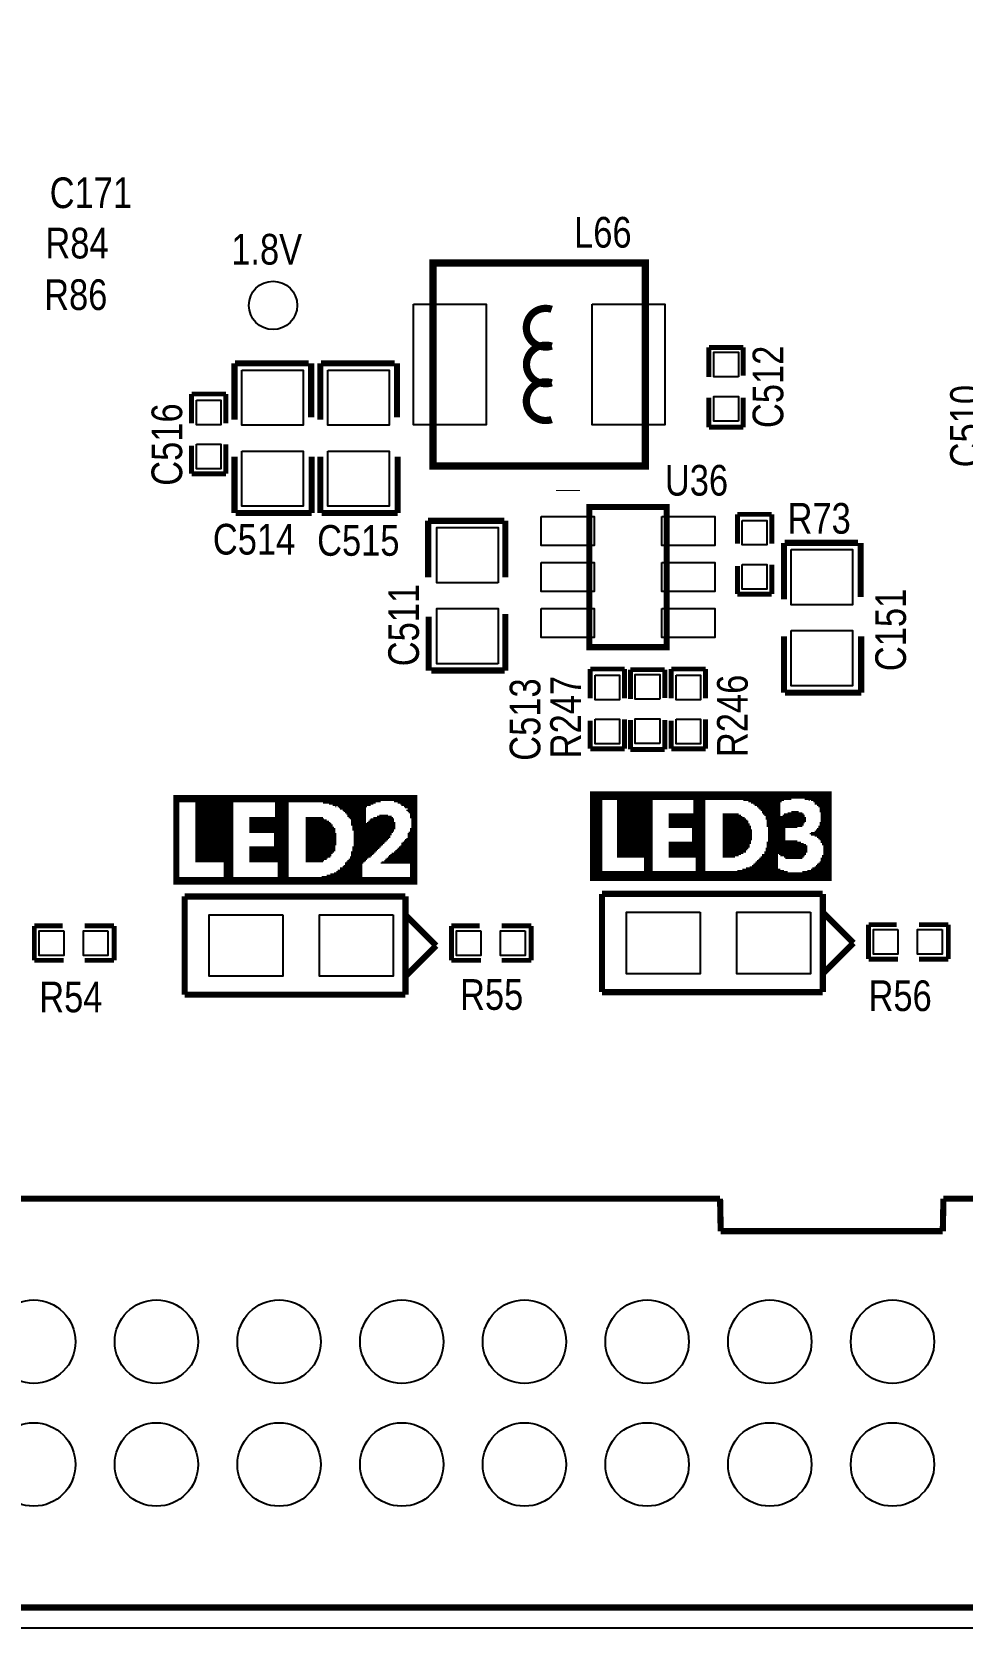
# Model space of a CAD drawing. Extents: x -16 to 114, y 9 to 99.
# Drawn here: x 18.39 to 37.65, y 9.2 to 42.22 of the extents above; entities that cross this region are included whole.
import ezdxf

# ---------------------------------------------------------------- set-up
doc = ezdxf.new("R2010")
doc.units = 0
for name, color, linetype in [('BG_OUTLINE', 7, 'CONTINUOUS'), ('BG_SILKSCREEN_TOP', 231, 'CONTINUOUS'), ('MA_PEN3', 231, 'CONTINUOUS'), ('PG_SILKSCREEN_TOP', 120, 'CONTINUOUS'), ('PIN_TOP', 92, 'CONTINUOUS'), ('RD_SILKSCREEN_TOP', 1, 'CONTINUOUS')]:
    doc.layers.add(name, color=color, linetype=linetype)

msp = doc.modelspace()

# ---------------------------------------------------------------- linework, layer by layer
at = {"layer": 'BG_OUTLINE'}
msp.add_lwpolyline([(-13.1341, 99.1898), (110.731, 99.1898, -0.414216), (113.7971, 96.1238), (113.7999, 12.1768), (113.7971, 12.2634, -0.414229), (110.731, 9.1973), (-13.2283, 9.1973), (-13.1267, 9.205, -0.414216), (-16.1928, 12.271), (-16.2001, 96.1238, -0.414209)], format="xyb", close=True, dxfattribs=at)
at = {"layer": 'MA_PEN3', "const_width": 0.0254}
for points in [[(21.3162, 26.4216), (26.3708, 26.4216)], [(29.9481, 26.4958), (34.9519, 26.4958)], [(29.9481, 26.4704), (34.9519, 26.4704)], [(29.9481, 26.445), (34.9519, 26.445)], [(29.9481, 26.4196), (34.9519, 26.4196)], [(21.3162, 26.3962), (26.3708, 26.3962)], [(21.3162, 26.3708), (26.3708, 26.3708)], [(21.3162, 26.3454), (26.3708, 26.3454)], [(21.3162, 26.32), (26.3708, 26.32)], [(21.3162, 26.2946), (25.6088, 26.2946)], [(21.3162, 26.2692), (21.4432, 26.2692)], [(21.3162, 26.2438), (21.4432, 26.2438)], [(21.3162, 26.2184), (21.4432, 26.2184)], [(21.3162, 26.193), (21.4432, 26.193)], [(21.3162, 26.1676), (21.4432, 26.1676)], [(21.3162, 26.1422), (21.4432, 26.1422)], [(21.3162, 26.1168), (21.4432, 26.1168)], [(21.3162, 26.0914), (21.4432, 26.0914)], [(21.7734, 26.2692), (22.5608, 26.2692)], [(21.7734, 26.2438), (22.5608, 26.2438)], [(21.7734, 26.2184), (22.5608, 26.2184)], [(21.7734, 26.193), (22.5608, 26.193)], [(21.7734, 26.1676), (22.5608, 26.1676)], [(21.7734, 26.1422), (22.5608, 26.1422)], [(21.7734, 26.1168), (22.5608, 26.1168)], [(21.7734, 26.0914), (22.5608, 26.0914)], [(23.4244, 26.2692), (23.7038, 26.2692)], [(23.4244, 26.2438), (23.7038, 26.2438)], [(23.4244, 26.2184), (23.7038, 26.2184)], [(23.4244, 26.193), (23.7038, 26.193)], [(23.4244, 26.1676), (23.7038, 26.1676)], [(23.4244, 26.1422), (23.7038, 26.1422)], [(23.4244, 26.1168), (23.7038, 26.1168)], [(23.4244, 26.0914), (23.7038, 26.0914)], [(24.415, 26.2692), (25.5072, 26.2692)], [(24.542, 26.2438), (25.4564, 26.2438)], [(24.6182, 26.2184), (25.4056, 26.2184)], [(24.669, 26.193), (24.6944, 26.193)], [(24.7198, 26.193), (25.3294, 26.193)], [(24.7452, 26.1676), (25.304, 26.1676)], [(24.7706, 26.1422), (25.304, 26.1422)], [(24.8214, 26.1168), (25.304, 26.1168)], [(24.8468, 26.0914), (25.304, 26.0914)], [(25.8882, 26.2946), (26.3708, 26.2946)], [(25.9644, 26.2692), (26.3708, 26.2692)], [(26.0152, 26.2438), (26.3708, 26.2438)], [(26.0406, 26.2184), (26.3708, 26.2184)], [(26.0914, 26.193), (26.3708, 26.193)], [(26.1168, 26.1676), (26.3708, 26.1676)], [(26.1422, 26.1168), (26.3708, 26.1168)], [(26.1676, 26.1422), (26.3708, 26.1422)], [(26.1676, 26.0914), (26.3708, 26.0914)], [(29.9481, 26.3942), (34.9519, 26.3942)], [(29.9481, 26.3688), (34.9519, 26.3688)], [(29.9481, 26.3434), (34.1137, 26.3434)], [(29.9481, 26.318), (30.2021, 26.318)], [(29.9481, 26.2926), (30.2021, 26.2926)], [(29.9481, 26.2672), (30.2021, 26.2672)], [(29.9481, 26.2418), (30.2021, 26.2418)], [(29.9481, 26.2164), (30.2021, 26.2164)], [(29.9481, 26.191), (30.2021, 26.191)], [(29.9481, 26.1656), (30.2021, 26.1656)], [(29.9481, 26.1402), (30.2021, 26.1402)], [(29.9481, 26.1148), (30.2021, 26.1148)], [(29.9481, 26.0894), (30.2021, 26.0894)], [(30.5069, 26.318), (31.2435, 26.318)], [(30.5069, 26.2926), (31.2435, 26.2926)], [(30.5069, 26.2672), (31.2435, 26.2672)], [(30.5069, 26.2418), (31.2435, 26.2418)], [(30.5069, 26.2164), (31.2435, 26.2164)], [(30.5069, 26.191), (31.2435, 26.191)], [(30.5069, 26.1656), (31.2435, 26.1656)], [(30.5069, 26.1402), (31.2435, 26.1402)], [(30.5069, 26.1148), (31.2435, 26.1148)], [(30.5069, 26.0894), (31.2435, 26.0894)], [(32.0817, 26.318), (32.3357, 26.318)], [(32.0817, 26.2926), (32.3357, 26.2926)], [(32.0817, 26.2672), (32.3357, 26.2672)], [(32.0817, 26.2418), (32.3357, 26.2418)], [(32.0817, 26.2164), (32.3357, 26.2164)], [(32.0817, 26.191), (32.3357, 26.191)], [(32.0817, 26.1656), (32.3357, 26.1656)], [(32.0817, 26.1402), (32.3357, 26.1402)], [(32.0817, 26.1148), (32.3357, 26.1148)], [(32.0817, 26.0894), (32.3357, 26.0894)], [(33.1231, 26.318), (33.9613, 26.318)], [(33.2247, 26.2926), (33.9105, 26.2926)], [(33.2755, 26.2672), (33.8851, 26.2672)], [(33.3263, 26.2418), (33.8851, 26.2418)], [(33.3517, 26.2164), (33.8851, 26.2164)], [(33.4025, 26.191), (33.8851, 26.191)], [(33.4279, 26.1656), (33.8851, 26.1656)], [(33.4533, 26.1402), (33.8851, 26.1402)], [(33.4787, 26.1148), (33.8851, 26.1148)], [(33.5041, 26.0894), (33.8851, 26.0894)], [(34.1137, 26.0894), (34.2661, 26.0894)], [(34.3931, 26.3434), (34.9519, 26.3434)], [(34.4693, 26.318), (34.4947, 26.318)], [(34.5201, 26.318), (34.9519, 26.318)], [(34.5709, 26.2926), (34.9519, 26.2926)], [(34.5963, 26.2672), (34.9519, 26.2672)], [(34.5963, 26.2418), (34.9519, 26.2418)], [(34.6471, 26.2164), (34.9519, 26.2164)], [(34.6725, 26.191), (34.9519, 26.191)], [(34.6979, 26.1656), (34.9519, 26.1656)], [(34.6979, 26.1402), (34.9519, 26.1402)], [(34.6979, 26.1148), (34.9519, 26.1148)], [(34.6979, 26.0894), (34.9519, 26.0894)], [(21.3162, 26.066), (21.4432, 26.066)], [(21.3162, 26.0406), (21.4432, 26.0406)], [(21.3162, 26.0152), (21.4432, 26.0152)], [(21.3162, 25.9898), (21.4432, 25.9898)], [(21.3162, 25.9644), (21.4432, 25.9644)], [(21.3162, 25.939), (21.4432, 25.939)], [(21.3162, 25.9136), (21.4432, 25.9136)], [(21.3162, 25.8882), (21.4432, 25.8882)], [(21.3162, 25.8628), (21.4432, 25.8628)], [(21.3162, 25.8374), (21.4432, 25.8374)], [(21.3162, 25.812), (21.4432, 25.812)], [(21.3162, 25.7866), (21.4432, 25.7866)], [(21.3162, 25.7612), (21.4432, 25.7612)], [(21.7734, 26.066), (22.5608, 26.066)], [(21.7734, 26.0406), (22.5608, 26.0406)], [(21.7734, 26.0152), (22.5608, 26.0152)], [(21.7734, 25.9898), (22.5608, 25.9898)], [(21.7734, 25.9644), (22.5608, 25.9644)], [(21.7734, 25.939), (22.5608, 25.939)], [(21.7734, 25.9136), (22.5608, 25.9136)], [(21.7734, 25.8882), (22.5608, 25.8882)], [(21.7734, 25.8628), (22.5608, 25.8628)], [(21.7734, 25.8374), (22.5608, 25.8374)], [(21.7734, 25.812), (22.5608, 25.812)], [(21.7734, 25.7866), (22.5608, 25.7866)], [(21.7734, 25.7612), (22.5608, 25.7612)], [(22.891, 25.9644), (23.7038, 25.9644)], [(22.891, 25.939), (23.7038, 25.939)], [(22.891, 25.9136), (23.7038, 25.9136)], [(22.891, 25.8882), (23.7038, 25.8882)], [(22.891, 25.8628), (23.7038, 25.8628)], [(22.891, 25.8374), (23.7038, 25.8374)], [(22.891, 25.812), (23.7038, 25.812)], [(22.891, 25.7866), (23.7038, 25.7866)], [(22.891, 25.7612), (23.7038, 25.7612)], [(23.4244, 26.066), (23.7038, 26.066)], [(23.4244, 26.0406), (23.7038, 26.0406)], [(23.4244, 26.0152), (23.7038, 26.0152)], [(23.4244, 25.9898), (23.7038, 25.9898)], [(24.0594, 25.9644), (24.415, 25.9644)], [(24.0594, 25.939), (24.4404, 25.939)], [(24.0594, 25.9136), (24.4912, 25.9136)], [(24.0594, 25.8882), (24.542, 25.8882)], [(24.0594, 25.8628), (24.5674, 25.8628)], [(24.0594, 25.8374), (24.5928, 25.8374)], [(24.0594, 25.812), (24.6182, 25.812)], [(24.0594, 25.7866), (24.6182, 25.7866)], [(24.0594, 25.7612), (24.6436, 25.7612)], [(24.8722, 26.066), (25.304, 26.066)], [(24.8976, 26.0406), (25.304, 26.0406)], [(24.923, 26.0152), (25.304, 26.0152)], [(24.923, 25.9898), (25.304, 25.9898)], [(24.9484, 25.9644), (25.304, 25.9644)], [(24.9738, 25.939), (25.304, 25.939)], [(24.9992, 25.9136), (25.304, 25.9136)], [(24.9992, 25.8882), (25.304, 25.8882)], [(24.9992, 25.8628), (25.304, 25.8628)], [(24.9992, 25.8374), (25.9136, 25.8374)], [(24.9992, 25.812), (25.9136, 25.812)], [(25.0246, 25.7866), (25.9136, 25.7866)], [(25.0246, 25.7612), (25.9136, 25.7612)], [(25.3294, 25.8628), (25.9136, 25.8628)], [(25.3548, 25.8882), (25.8882, 25.8882)], [(25.3802, 25.9136), (25.8882, 25.9136)], [(25.4056, 25.939), (25.8882, 25.939)], [(25.4564, 25.9644), (25.8628, 25.9644)], [(25.5326, 25.9898), (25.8374, 25.9898)], [(25.5834, 26.0152), (25.7612, 26.0152)], [(26.193, 26.066), (26.3708, 26.066)], [(26.2184, 26.0406), (26.3708, 26.0406)], [(26.2184, 26.0152), (26.3708, 26.0152)], [(26.2184, 25.9898), (26.3708, 25.9898)], [(26.2184, 25.9644), (26.3708, 25.9644)], [(26.2438, 25.939), (26.3708, 25.939)], [(26.2438, 25.9136), (26.3708, 25.9136)], [(26.2438, 25.8882), (26.3708, 25.8882)], [(26.2438, 25.8628), (26.3708, 25.8628)], [(26.2438, 25.8374), (26.3708, 25.8374)], [(26.2438, 25.812), (26.3708, 25.812)], [(26.2438, 25.7866), (26.3708, 25.7866)], [(26.2438, 25.7612), (26.3708, 25.7612)], [(29.9481, 26.064), (30.2021, 26.064)], [(29.9481, 26.0386), (30.2021, 26.0386)], [(29.9481, 26.0132), (30.2021, 26.0132)], [(29.9481, 25.9878), (30.2021, 25.9878)], [(29.9481, 25.9624), (30.2021, 25.9624)], [(29.9481, 25.937), (30.2021, 25.937)], [(29.9481, 25.9116), (30.2021, 25.9116)], [(29.9481, 25.8862), (30.2021, 25.8862)], [(29.9481, 25.8608), (30.2021, 25.8608)], [(29.9481, 25.8354), (30.2021, 25.8354)], [(29.9481, 25.81), (30.2021, 25.81)], [(29.9481, 25.7846), (30.2021, 25.7846)], [(29.9481, 25.7592), (30.2021, 25.7592)], [(30.5069, 26.064), (31.2435, 26.064)], [(30.5069, 26.0386), (31.2435, 26.0386)], [(30.5069, 26.0132), (31.2435, 26.0132)], [(30.5069, 25.9878), (31.2435, 25.9878)], [(30.5069, 25.9624), (31.2435, 25.9624)], [(30.5069, 25.937), (31.2435, 25.937)], [(30.5069, 25.9116), (31.2435, 25.9116)], [(30.5069, 25.8862), (31.2435, 25.8862)], [(30.5069, 25.8608), (31.2435, 25.8608)], [(30.5069, 25.8354), (31.2435, 25.8354)], [(30.5069, 25.81), (31.2435, 25.81)], [(30.5069, 25.7846), (31.2435, 25.7846)], [(30.5069, 25.7592), (31.2435, 25.7592)], [(31.5737, 26.0386), (32.3357, 26.0386)], [(31.5737, 26.0132), (32.3357, 26.0132)], [(31.5737, 25.9878), (32.3357, 25.9878)], [(31.5737, 25.9624), (32.3357, 25.9624)], [(31.5737, 25.937), (32.3357, 25.937)], [(31.5737, 25.9116), (32.3357, 25.9116)], [(31.5737, 25.8862), (32.3357, 25.8862)], [(31.5737, 25.8608), (32.3357, 25.8608)], [(31.5737, 25.8354), (32.3357, 25.8354)], [(31.5737, 25.81), (32.3357, 25.81)], [(31.5737, 25.7846), (32.3357, 25.7846)], [(31.5737, 25.7592), (32.3357, 25.7592)], [(32.0817, 26.064), (32.3357, 26.064)], [(32.6913, 26.0386), (33.0215, 26.0386)], [(32.6913, 26.0132), (33.0723, 26.0132)], [(32.6913, 25.9878), (33.0977, 25.9878)], [(32.6913, 25.9624), (33.1485, 25.9624)], [(32.6913, 25.937), (33.1739, 25.937)], [(32.6913, 25.9116), (33.1993, 25.9116)], [(32.6913, 25.8862), (33.2247, 25.8862)], [(32.6913, 25.8608), (33.2247, 25.8608)], [(32.6913, 25.8354), (33.2501, 25.8354)], [(32.6913, 25.81), (33.2501, 25.81)], [(32.6913, 25.7846), (33.2755, 25.7846)], [(32.6913, 25.7592), (33.2755, 25.7592)], [(33.5041, 26.064), (33.8851, 26.064)], [(33.5295, 26.0386), (33.8851, 26.0386)], [(33.5549, 26.0132), (33.8851, 26.0132)], [(33.5803, 25.9878), (34.3931, 25.9878)], [(33.5803, 25.9624), (34.4185, 25.9624)], [(33.5803, 25.937), (34.4185, 25.937)], [(33.6057, 25.9116), (34.4185, 25.9116)], [(33.6057, 25.8862), (34.4185, 25.8862)], [(33.6057, 25.8608), (34.3931, 25.8608)], [(33.6057, 25.8354), (34.3677, 25.8354)], [(33.6057, 25.81), (34.3677, 25.81)], [(33.6057, 25.7846), (34.3423, 25.7846)], [(33.6311, 25.7592), (34.2407, 25.7592)], [(33.9359, 26.0132), (34.3931, 26.0132)], [(33.9613, 26.0386), (34.3677, 26.0386)], [(34.0375, 26.064), (34.3423, 26.064)], [(34.6725, 25.7846), (34.9519, 25.7846)], [(34.6725, 25.7592), (34.9519, 25.7592)], [(34.6979, 25.8608), (34.9519, 25.8608)], [(34.6979, 25.8354), (34.9519, 25.8354)], [(34.6979, 25.81), (34.9519, 25.81)], [(34.7233, 26.064), (34.9519, 26.064)], [(34.7233, 26.0386), (34.9519, 26.0386)], [(34.7233, 26.0132), (34.9519, 26.0132)], [(34.7233, 25.9878), (34.9519, 25.9878)], [(34.7233, 25.9624), (34.9519, 25.9624)], [(34.7233, 25.937), (34.9519, 25.937)], [(34.7233, 25.9116), (34.9519, 25.9116)], [(34.7233, 25.8862), (34.9519, 25.8862)], [(21.3162, 25.7358), (21.4432, 25.7358)], [(21.3162, 25.7104), (21.4432, 25.7104)], [(21.3162, 25.685), (21.4432, 25.685)], [(21.3162, 25.6596), (21.4432, 25.6596)], [(21.3162, 25.6342), (21.4432, 25.6342)], [(21.3162, 25.6088), (21.4432, 25.6088)], [(21.3162, 25.5834), (21.4432, 25.5834)], [(21.3162, 25.558), (21.4432, 25.558)], [(21.3162, 25.5326), (21.4432, 25.5326)], [(21.3162, 25.5072), (21.4432, 25.5072)], [(21.3162, 25.4818), (21.4432, 25.4818)], [(21.3162, 25.4564), (21.4432, 25.4564)], [(21.3162, 25.431), (21.4432, 25.431)], [(21.7734, 25.7358), (22.5608, 25.7358)], [(21.7734, 25.7104), (22.5608, 25.7104)], [(21.7734, 25.685), (22.5608, 25.685)], [(21.7734, 25.6596), (22.5608, 25.6596)], [(21.7734, 25.6342), (22.5608, 25.6342)], [(21.7734, 25.6088), (22.5608, 25.6088)], [(21.7734, 25.5834), (22.5608, 25.5834)], [(21.7734, 25.558), (22.5608, 25.558)], [(21.7734, 25.5326), (22.5608, 25.5326)], [(21.7734, 25.5072), (22.5608, 25.5072)], [(21.7734, 25.4818), (22.5608, 25.4818)], [(21.7734, 25.4564), (22.5608, 25.4564)], [(21.7734, 25.431), (22.5608, 25.431)], [(22.891, 25.7358), (23.7038, 25.7358)], [(22.891, 25.7104), (23.7038, 25.7104)], [(22.891, 25.685), (23.7038, 25.685)], [(22.891, 25.6596), (23.7038, 25.6596)], [(23.399, 25.6342), (23.7038, 25.6342)], [(23.399, 25.6088), (23.7038, 25.6088)], [(23.399, 25.5834), (23.7038, 25.5834)], [(23.399, 25.558), (23.7038, 25.558)], [(23.399, 25.5326), (23.7038, 25.5326)], [(23.399, 25.5072), (23.7038, 25.5072)], [(23.399, 25.4818), (23.7038, 25.4818)], [(23.399, 25.4564), (23.7038, 25.4564)], [(23.399, 25.431), (23.7038, 25.431)], [(24.0594, 25.7358), (24.669, 25.7358)], [(24.0594, 25.7104), (24.669, 25.7104)], [(24.0594, 25.685), (24.669, 25.685)], [(24.0594, 25.6596), (24.669, 25.6596)], [(24.0594, 25.6342), (24.6944, 25.6342)], [(24.0594, 25.6088), (24.6944, 25.6088)], [(24.0594, 25.5834), (24.6944, 25.5834)], [(24.0594, 25.558), (24.6944, 25.558)], [(24.0594, 25.5326), (24.6944, 25.5326)], [(24.0594, 25.5072), (24.6944, 25.5072)], [(24.0594, 25.4818), (24.6944, 25.4818)], [(24.0594, 25.4564), (24.6944, 25.4564)], [(24.0594, 25.431), (24.6944, 25.431)], [(25.0246, 25.7358), (25.9136, 25.7358)], [(25.0246, 25.7104), (25.8882, 25.7104)], [(25.05, 25.685), (25.8882, 25.685)], [(25.05, 25.6596), (25.8628, 25.6596)], [(25.05, 25.6342), (25.8374, 25.6342)], [(25.05, 25.6088), (25.8374, 25.6088)], [(25.05, 25.5834), (25.812, 25.5834)], [(25.05, 25.558), (25.812, 25.558)], [(25.05, 25.5326), (25.7866, 25.5326)], [(25.05, 25.5072), (25.7612, 25.5072)], [(25.05, 25.4818), (25.7358, 25.4818)], [(25.05, 25.4564), (25.7104, 25.4564)], [(25.05, 25.431), (25.685, 25.431)], [(26.0406, 25.431), (26.3708, 25.431)], [(26.066, 25.4564), (26.3708, 25.4564)], [(26.0914, 25.4818), (26.3708, 25.4818)], [(26.1168, 25.5072), (26.3708, 25.5072)], [(26.1422, 25.5326), (26.3708, 25.5326)], [(26.1676, 25.6342), (26.3708, 25.6342)], [(26.1676, 25.6088), (26.3708, 25.6088)], [(26.1676, 25.5834), (26.3708, 25.5834)], [(26.1676, 25.558), (26.3708, 25.558)], [(26.193, 25.6596), (26.3708, 25.6596)], [(26.2184, 25.7358), (26.3708, 25.7358)], [(26.2184, 25.7104), (26.3708, 25.7104)], [(26.2184, 25.685), (26.3708, 25.685)], [(29.9481, 25.7338), (30.2021, 25.7338)], [(29.9481, 25.7084), (30.2021, 25.7084)], [(29.9481, 25.683), (30.2021, 25.683)], [(29.9481, 25.6576), (30.2021, 25.6576)], [(29.9481, 25.6322), (30.2021, 25.6322)], [(29.9481, 25.6068), (30.2021, 25.6068)], [(29.9481, 25.5814), (30.2021, 25.5814)], [(29.9481, 25.556), (30.2021, 25.556)], [(29.9481, 25.5306), (30.2021, 25.5306)], [(29.9481, 25.5052), (30.2021, 25.5052)], [(29.9481, 25.4798), (30.2021, 25.4798)], [(29.9481, 25.4544), (30.2021, 25.4544)], [(29.9481, 25.429), (30.2021, 25.429)], [(30.5069, 25.7338), (31.2435, 25.7338)], [(30.5069, 25.7084), (31.2435, 25.7084)], [(30.5069, 25.683), (31.2435, 25.683)], [(30.5069, 25.6576), (31.2435, 25.6576)], [(30.5069, 25.6322), (31.2435, 25.6322)], [(30.5069, 25.6068), (31.2435, 25.6068)], [(30.5069, 25.5814), (31.2435, 25.5814)], [(30.5069, 25.556), (31.2435, 25.556)], [(30.5069, 25.5306), (31.2435, 25.5306)], [(30.5069, 25.5052), (31.2435, 25.5052)], [(30.5069, 25.4798), (31.2435, 25.4798)], [(30.5069, 25.4544), (31.2435, 25.4544)], [(30.5069, 25.429), (31.2435, 25.429)], [(31.5737, 25.4544), (32.3357, 25.4544)], [(31.5737, 25.429), (32.3357, 25.429)], [(32.0563, 25.7338), (32.3357, 25.7338)], [(32.0563, 25.7084), (32.3357, 25.7084)], [(32.0563, 25.683), (32.3357, 25.683)], [(32.0563, 25.6576), (32.3357, 25.6576)], [(32.0563, 25.6322), (32.3357, 25.6322)], [(32.0563, 25.6068), (32.3357, 25.6068)], [(32.0563, 25.5814), (32.3357, 25.5814)], [(32.0563, 25.556), (32.3357, 25.556)], [(32.0563, 25.5306), (32.3357, 25.5306)], [(32.0563, 25.5052), (32.3357, 25.5052)], [(32.0563, 25.4798), (32.3357, 25.4798)], [(32.6913, 25.7338), (33.2755, 25.7338)], [(32.6913, 25.7084), (33.3009, 25.7084)], [(32.6913, 25.683), (33.3009, 25.683)], [(32.6913, 25.6576), (33.3009, 25.6576)], [(32.6913, 25.6322), (33.3009, 25.6322)], [(32.6913, 25.6068), (33.3009, 25.6068)], [(32.6913, 25.5814), (33.3009, 25.5814)], [(32.6913, 25.556), (33.3009, 25.556)], [(32.6913, 25.5306), (33.3009, 25.5306)], [(32.6913, 25.5052), (33.3009, 25.5052)], [(32.6913, 25.4798), (33.2755, 25.4798)], [(32.6913, 25.4544), (33.2755, 25.4544)], [(32.6913, 25.429), (33.2755, 25.429)], [(33.6057, 25.4544), (34.3169, 25.4544)], [(33.6057, 25.429), (34.3677, 25.429)], [(33.6311, 25.7338), (33.9867, 25.7338)], [(33.6311, 25.7084), (33.9867, 25.7084)], [(33.6311, 25.683), (33.9867, 25.683)], [(33.6311, 25.6576), (33.9867, 25.6576)], [(33.6311, 25.6322), (33.9867, 25.6322)], [(33.6311, 25.6068), (33.9867, 25.6068)], [(33.6311, 25.5814), (33.9867, 25.5814)], [(33.6311, 25.556), (33.9867, 25.556)], [(33.6311, 25.5306), (33.9867, 25.5306)], [(33.6311, 25.5052), (33.9867, 25.5052)], [(33.6311, 25.4798), (34.2407, 25.4798)], [(34.4947, 25.6322), (34.9519, 25.6322)], [(34.5201, 25.6576), (34.9519, 25.6576)], [(34.5201, 25.6068), (34.9519, 25.6068)], [(34.5963, 25.683), (34.9519, 25.683)], [(34.5963, 25.5814), (34.9519, 25.5814)], [(34.6217, 25.7084), (34.9519, 25.7084)], [(34.6471, 25.7338), (34.9519, 25.7338)], [(34.6471, 25.556), (34.9519, 25.556)], [(34.6725, 25.5306), (34.9519, 25.5306)], [(34.6979, 25.5052), (34.9519, 25.5052)], [(34.7233, 25.4798), (34.9519, 25.4798)], [(34.7233, 25.4544), (34.9519, 25.4544)], [(34.7487, 25.429), (34.9519, 25.429)], [(21.3162, 25.4056), (21.4432, 25.4056)], [(21.3162, 25.3802), (21.4432, 25.3802)], [(21.3162, 25.3548), (21.4432, 25.3548)], [(21.3162, 25.3294), (21.4432, 25.3294)], [(21.3162, 25.304), (21.4432, 25.304)], [(21.3162, 25.2786), (21.4432, 25.2786)], [(21.3162, 25.2532), (21.4432, 25.2532)], [(21.3162, 25.2278), (21.4432, 25.2278)], [(21.3162, 25.2024), (21.4432, 25.2024)], [(21.3162, 25.177), (21.4432, 25.177)], [(21.3162, 25.1516), (21.4432, 25.1516)], [(21.3162, 25.1262), (21.4432, 25.1262)], [(21.3162, 25.1008), (21.4432, 25.1008)], [(21.7734, 25.4056), (22.5608, 25.4056)], [(21.7734, 25.3802), (22.5608, 25.3802)], [(21.7734, 25.3548), (22.5608, 25.3548)], [(21.7734, 25.3294), (22.5608, 25.3294)], [(21.7734, 25.304), (22.5608, 25.304)], [(21.7734, 25.2786), (22.5608, 25.2786)], [(21.7734, 25.2532), (22.5608, 25.2532)], [(21.7734, 25.2278), (22.5608, 25.2278)], [(21.7734, 25.2024), (22.5608, 25.2024)], [(21.7734, 25.177), (22.5608, 25.177)], [(21.7734, 25.1516), (22.5608, 25.1516)], [(21.7734, 25.1262), (22.5608, 25.1262)], [(21.7734, 25.1008), (22.5608, 25.1008)], [(22.891, 25.3548), (23.7038, 25.3548)], [(22.891, 25.3294), (23.7038, 25.3294)], [(22.891, 25.304), (23.7038, 25.304)], [(22.891, 25.2786), (23.7038, 25.2786)], [(22.891, 25.2532), (23.7038, 25.2532)], [(22.891, 25.2278), (23.7038, 25.2278)], [(22.891, 25.2024), (23.7038, 25.2024)], [(22.891, 25.177), (23.7038, 25.177)], [(22.891, 25.1516), (23.7038, 25.1516)], [(22.891, 25.1262), (23.7038, 25.1262)], [(22.891, 25.1008), (23.7038, 25.1008)], [(23.399, 25.4056), (23.7038, 25.4056)], [(23.399, 25.3802), (23.7038, 25.3802)], [(24.0594, 25.4056), (24.6944, 25.4056)], [(24.0594, 25.3802), (24.669, 25.3802)], [(24.0594, 25.3548), (24.669, 25.3548)], [(24.0594, 25.3294), (24.669, 25.3294)], [(24.0594, 25.304), (24.669, 25.304)], [(24.0594, 25.2786), (24.669, 25.2786)], [(24.0594, 25.2532), (24.6436, 25.2532)], [(24.0594, 25.2278), (24.6182, 25.2278)], [(24.0594, 25.2024), (24.5928, 25.2024)], [(24.0594, 25.177), (24.5928, 25.177)], [(24.0594, 25.1516), (24.5674, 25.1516)], [(24.0594, 25.1262), (24.5166, 25.1262)], [(24.0594, 25.1008), (24.4912, 25.1008)], [(24.9484, 25.1008), (25.3294, 25.1008)], [(24.9738, 25.1516), (25.4056, 25.1516)], [(24.9738, 25.1262), (25.3548, 25.1262)], [(24.9992, 25.2532), (25.5072, 25.2532)], [(24.9992, 25.2278), (25.4818, 25.2278)], [(24.9992, 25.2024), (25.4564, 25.2024)], [(24.9992, 25.177), (25.431, 25.177)], [(25.0246, 25.3548), (25.6088, 25.3548)], [(25.0246, 25.3294), (25.5834, 25.3294)], [(25.0246, 25.304), (25.558, 25.304)], [(25.0246, 25.2786), (25.5326, 25.2786)], [(25.05, 25.4056), (25.6596, 25.4056)], [(25.05, 25.3802), (25.6342, 25.3802)], [(25.7104, 25.1008), (26.3708, 25.1008)], [(25.7358, 25.1262), (26.3708, 25.1262)], [(25.7612, 25.1516), (26.3708, 25.1516)], [(25.7866, 25.177), (26.3708, 25.177)], [(25.812, 25.2024), (26.3708, 25.2024)], [(25.8374, 25.2278), (26.3708, 25.2278)], [(25.8882, 25.2532), (26.3708, 25.2532)], [(25.9136, 25.2786), (26.3708, 25.2786)], [(25.939, 25.304), (26.3708, 25.304)], [(25.9644, 25.3294), (26.3708, 25.3294)], [(25.9898, 25.3548), (26.3708, 25.3548)], [(26.0152, 25.3802), (26.3708, 25.3802)], [(26.0406, 25.4056), (26.3708, 25.4056)], [(29.9481, 25.4036), (30.2021, 25.4036)], [(29.9481, 25.3782), (30.2021, 25.3782)], [(29.9481, 25.3528), (30.2021, 25.3528)], [(29.9481, 25.3274), (30.2021, 25.3274)], [(29.9481, 25.302), (30.2021, 25.302)], [(29.9481, 25.2766), (30.2021, 25.2766)], [(29.9481, 25.2512), (30.2021, 25.2512)], [(29.9481, 25.2258), (30.2021, 25.2258)], [(29.9481, 25.2004), (30.2021, 25.2004)], [(29.9481, 25.175), (30.2021, 25.175)], [(29.9481, 25.1496), (30.2021, 25.1496)], [(29.9481, 25.1242), (30.2021, 25.1242)], [(29.9481, 25.0988), (30.2021, 25.0988)], [(30.5069, 25.4036), (31.2435, 25.4036)], [(30.5069, 25.3782), (31.2435, 25.3782)], [(30.5069, 25.3528), (31.2435, 25.3528)], [(30.5069, 25.3274), (31.2435, 25.3274)], [(30.5069, 25.302), (31.2435, 25.302)], [(30.5069, 25.2766), (31.2435, 25.2766)], [(30.5069, 25.2512), (31.2435, 25.2512)], [(30.5069, 25.2258), (31.2435, 25.2258)], [(30.5069, 25.2004), (31.2435, 25.2004)], [(30.5069, 25.175), (31.2435, 25.175)], [(30.5069, 25.1496), (31.2435, 25.1496)], [(31.0657, 25.1242), (31.2435, 25.1242)], [(31.0657, 25.0988), (31.2435, 25.0988)], [(31.5737, 25.4036), (32.3357, 25.4036)], [(31.5737, 25.3782), (32.3357, 25.3782)], [(31.5737, 25.3528), (32.3357, 25.3528)], [(31.5737, 25.3274), (32.3357, 25.3274)], [(31.5737, 25.302), (32.3357, 25.302)], [(31.5737, 25.2766), (32.3357, 25.2766)], [(31.5737, 25.2512), (32.3357, 25.2512)], [(31.5737, 25.2258), (32.3357, 25.2258)], [(31.5737, 25.2004), (32.3357, 25.2004)], [(31.5737, 25.175), (32.3357, 25.175)], [(31.5737, 25.1496), (32.3357, 25.1496)], [(32.1325, 25.1242), (32.3357, 25.1242)], [(32.1325, 25.0988), (32.3357, 25.0988)], [(32.6913, 25.4036), (33.2501, 25.4036)], [(32.6913, 25.3782), (33.2501, 25.3782)], [(32.6913, 25.3528), (33.2501, 25.3528)], [(32.6913, 25.3274), (33.2247, 25.3274)], [(32.6913, 25.302), (33.1993, 25.302)], [(32.6913, 25.2766), (33.1739, 25.2766)], [(32.6913, 25.2512), (33.1739, 25.2512)], [(32.6913, 25.2258), (33.1231, 25.2258)], [(32.6913, 25.2004), (33.0723, 25.2004)], [(32.6913, 25.175), (33.0215, 25.175)], [(32.6913, 25.1496), (32.9453, 25.1496)], [(33.4279, 25.0988), (33.8343, 25.0988)], [(33.4533, 25.1242), (33.8343, 25.1242)], [(33.4787, 25.1496), (33.8343, 25.1496)], [(33.5041, 25.2004), (33.8343, 25.2004)], [(33.5041, 25.175), (33.8343, 25.175)], [(33.5549, 25.2512), (34.4439, 25.2512)], [(33.5549, 25.2258), (34.4185, 25.2258)], [(33.5803, 25.3274), (34.4439, 25.3274)], [(33.5803, 25.302), (34.4439, 25.302)], [(33.5803, 25.2766), (34.4439, 25.2766)], [(33.6057, 25.4036), (34.4185, 25.4036)], [(33.6057, 25.3782), (34.4439, 25.3782)], [(33.6057, 25.3528), (34.4439, 25.3528)], [(33.8597, 25.2004), (34.4185, 25.2004)], [(33.8851, 25.175), (34.3931, 25.175)], [(33.9613, 25.1496), (34.3677, 25.1496)], [(33.9867, 25.1242), (34.3423, 25.1242)], [(34.7233, 25.1242), (34.9519, 25.1242)], [(34.7233, 25.0988), (34.9519, 25.0988)], [(34.7487, 25.4036), (34.9519, 25.4036)], [(34.7487, 25.175), (34.9519, 25.175)], [(34.7487, 25.1496), (34.9519, 25.1496)], [(34.7741, 25.3782), (34.9519, 25.3782)], [(34.7741, 25.3528), (34.9519, 25.3528)], [(34.7741, 25.3274), (34.9519, 25.3274)], [(34.7741, 25.302), (34.9519, 25.302)], [(34.7741, 25.2766), (34.9519, 25.2766)], [(34.7741, 25.2512), (34.9519, 25.2512)], [(34.7741, 25.2258), (34.9519, 25.2258)], [(34.7741, 25.2004), (34.9519, 25.2004)], [(21.3162, 25.0754), (21.4432, 25.0754)], [(21.3162, 25.05), (21.4432, 25.05)], [(21.3162, 25.0246), (21.4432, 25.0246)], [(21.3162, 24.9992), (21.4432, 24.9992)], [(21.3162, 24.9738), (21.4432, 24.9738)], [(21.3162, 24.9484), (21.4432, 24.9484)], [(21.3162, 24.923), (21.4432, 24.923)], [(21.3162, 24.8976), (21.4432, 24.8976)], [(21.3162, 24.8722), (21.4432, 24.8722)], [(21.3162, 24.8468), (21.4432, 24.8468)], [(21.3162, 24.8214), (21.4432, 24.8214)], [(21.3162, 24.796), (21.4432, 24.796)], [(21.3162, 24.7706), (21.4432, 24.7706)], [(21.7734, 25.0754), (22.5608, 25.0754)], [(21.7734, 25.05), (22.5608, 25.05)], [(22.3576, 25.0246), (22.5608, 25.0246)], [(22.3576, 24.9992), (22.5608, 24.9992)], [(22.3576, 24.9738), (22.5608, 24.9738)], [(22.3576, 24.9484), (22.5608, 24.9484)], [(22.3576, 24.923), (22.5608, 24.923)], [(22.3576, 24.8976), (22.5608, 24.8976)], [(22.3576, 24.8722), (22.5608, 24.8722)], [(22.3576, 24.8468), (22.5608, 24.8468)], [(22.3576, 24.8214), (22.5608, 24.8214)], [(22.3576, 24.796), (22.5608, 24.796)], [(22.3576, 24.7706), (22.5608, 24.7706)], [(22.891, 25.0754), (23.7038, 25.0754)], [(22.891, 25.05), (23.7038, 25.05)], [(23.4752, 25.0246), (23.7038, 25.0246)], [(23.4752, 24.9992), (23.7038, 24.9992)], [(23.4752, 24.9738), (23.7038, 24.9738)], [(23.4752, 24.9484), (23.7038, 24.9484)], [(23.4752, 24.923), (23.7038, 24.923)], [(23.4752, 24.8976), (23.7038, 24.8976)], [(23.4752, 24.8722), (23.7038, 24.8722)], [(23.4752, 24.8468), (23.7038, 24.8468)], [(23.4752, 24.8214), (23.7038, 24.8214)], [(23.4752, 24.796), (23.7038, 24.796)], [(23.4752, 24.7706), (23.7038, 24.7706)], [(24.0594, 25.0754), (24.4404, 25.0754)], [(24.0594, 25.05), (24.415, 25.05)], [(24.4912, 24.7706), (25.2278, 24.7706)], [(24.5674, 24.796), (25.2278, 24.796)], [(24.6436, 24.8214), (25.2278, 24.8214)], [(24.6944, 24.8468), (25.2278, 24.8468)], [(24.7198, 24.8722), (25.2278, 24.8722)], [(24.7706, 24.923), (25.2278, 24.923)], [(24.7706, 24.8976), (25.2278, 24.8976)], [(24.8214, 24.9484), (25.2278, 24.9484)], [(24.8468, 24.9738), (25.2278, 24.9738)], [(24.8722, 25.0246), (25.2532, 25.0246)], [(24.8722, 24.9992), (25.2278, 24.9992)], [(24.8976, 25.05), (25.2786, 25.05)], [(24.923, 25.0754), (25.304, 25.0754)], [(25.6088, 25.0246), (26.3708, 25.0246)], [(25.6342, 25.05), (26.3708, 25.05)], [(25.685, 25.0754), (26.3708, 25.0754)], [(26.2184, 24.9992), (26.3708, 24.9992)], [(26.2184, 24.9738), (26.3708, 24.9738)], [(26.2184, 24.9484), (26.3708, 24.9484)], [(26.2184, 24.923), (26.3708, 24.923)], [(26.2184, 24.8976), (26.3708, 24.8976)], [(26.2184, 24.8722), (26.3708, 24.8722)], [(26.2184, 24.8468), (26.3708, 24.8468)], [(26.2184, 24.8214), (26.3708, 24.8214)], [(26.2184, 24.796), (26.3708, 24.796)], [(26.2184, 24.7706), (26.3708, 24.7706)], [(29.9481, 25.0734), (30.2021, 25.0734)], [(29.9481, 25.048), (30.2021, 25.048)], [(29.9481, 25.0226), (30.2021, 25.0226)], [(29.9481, 24.9972), (30.2021, 24.9972)], [(29.9481, 24.9718), (30.2021, 24.9718)], [(29.9481, 24.9464), (30.2021, 24.9464)], [(29.9481, 24.921), (30.2021, 24.921)], [(29.9481, 24.8956), (30.2021, 24.8956)], [(29.9481, 24.8702), (30.2021, 24.8702)], [(29.9481, 24.8448), (34.0375, 24.8448)], [(29.9481, 24.8194), (34.9519, 24.8194)], [(29.9481, 24.794), (34.9519, 24.794)], [(29.9481, 24.7686), (34.9519, 24.7686)], [(31.0657, 25.0734), (31.2435, 25.0734)], [(31.0657, 25.048), (31.2435, 25.048)], [(31.0657, 25.0226), (31.2435, 25.0226)], [(31.0657, 24.9972), (31.2435, 24.9972)], [(31.0657, 24.9718), (31.2435, 24.9718)], [(31.0657, 24.9464), (31.2435, 24.9464)], [(31.0657, 24.921), (31.2435, 24.921)], [(31.0657, 24.8956), (31.2435, 24.8956)], [(31.0657, 24.8702), (31.2435, 24.8702)], [(32.1325, 25.0734), (32.3357, 25.0734)], [(32.1325, 25.048), (32.3357, 25.048)], [(32.1325, 25.0226), (32.3357, 25.0226)], [(32.1325, 24.9972), (32.3357, 24.9972)], [(32.1325, 24.9718), (32.3357, 24.9718)], [(32.1325, 24.9464), (32.3357, 24.9464)], [(32.1325, 24.921), (32.3357, 24.921)], [(32.1325, 24.8956), (32.3357, 24.8956)], [(32.1325, 24.8702), (32.3357, 24.8702)], [(32.9961, 24.8702), (33.9613, 24.8702)], [(33.0977, 24.8956), (33.8851, 24.8956)], [(33.1739, 24.921), (33.8343, 24.921)], [(33.2501, 24.9464), (33.8343, 24.9464)], [(33.3009, 24.9718), (33.8343, 24.9718)], [(33.3263, 24.9972), (33.8343, 24.9972)], [(33.3517, 25.0226), (33.8343, 25.0226)], [(33.3771, 25.048), (33.8343, 25.048)], [(33.4025, 25.0734), (33.8343, 25.0734)], [(34.3423, 24.8448), (34.9519, 24.8448)], [(34.4439, 24.8702), (34.9519, 24.8702)], [(34.5201, 24.8956), (34.9519, 24.8956)], [(34.5455, 24.921), (34.9519, 24.921)], [(34.5963, 24.9464), (34.9519, 24.9464)], [(34.6217, 24.9718), (34.9519, 24.9718)], [(34.6471, 24.9972), (34.9519, 24.9972)], [(34.6725, 25.0226), (34.9519, 25.0226)], [(34.6979, 25.048), (34.9519, 25.048)], [(34.7233, 25.0734), (34.9519, 25.0734)], [(21.3162, 24.7452), (21.4432, 24.7452)], [(21.3162, 24.7198), (26.3708, 24.7198)], [(21.3162, 24.6944), (26.3708, 24.6944)], [(21.3162, 24.669), (26.3708, 24.669)], [(21.3162, 24.6436), (26.3708, 24.6436)], [(21.3162, 24.6182), (26.3708, 24.6182)], [(21.3162, 24.5928), (26.3708, 24.5928)], [(22.3576, 24.7452), (22.5608, 24.7452)], [(23.4752, 24.7452), (23.7038, 24.7452)], [(24.3896, 24.7452), (25.2278, 24.7452)], [(26.2184, 24.7452), (26.3708, 24.7452)], [(29.9481, 24.7432), (34.9519, 24.7432)], [(29.9481, 24.7178), (34.9519, 24.7178)], [(29.9481, 24.6924), (34.9519, 24.6924)], [(29.9481, 24.667), (34.9519, 24.667)]]:
    msp.add_lwpolyline(points, dxfattribs=at)
at = {"layer": 'PG_SILKSCREEN_TOP'}
for points, const_width in [([(26.6921, 37.4399), (31.0919, 37.4399), (31.0919, 33.2397), (26.6921, 33.2397), (26.6921, 37.4399)], 0.1501), ([(32.4076, 35.6921), (33.1188, 35.6921)], 0.1016), ([(32.4076, 35.0825), (32.4076, 35.6921)], 0.1016), ([(33.1188, 35.6921), (33.1188, 35.1079)], 0.1016), ([(22.5834, 35.3639), (22.5834, 34.1955)], 0.127), ([(24.1201, 35.3639), (22.5961, 35.3639)], 0.127), ([(24.1709, 34.2463), (24.1709, 35.3639)], 0.127), ([(24.3614, 35.3639), (24.3614, 34.1955)], 0.127), ([(25.8981, 35.3639), (24.3741, 35.3639)], 0.127), ([(25.9489, 34.2463), (25.9489, 35.3639)], 0.127), ([(22.4056, 34.7289), (21.6944, 34.7289)], 0.1016), ([(21.6944, 34.7289), (21.6944, 34.1193)], 0.1016), ([(22.4056, 34.7289), (22.4056, 34.1193)], 0.1016), ([(32.4076, 34.0411), (32.4076, 34.6507)], 0.1016), ([(33.1188, 34.0411), (33.1188, 34.6507)], 0.1016), ([(32.4076, 34.0411), (33.1188, 34.0411)], 0.1016), ([(21.6944, 33.0779), (21.6944, 33.6621)], 0.1016), ([(22.4056, 33.6875), (22.4056, 33.0779)], 0.1016), ([(22.5834, 32.2651), (22.5834, 33.4335)], 0.127), ([(24.1836, 33.4335), (24.1836, 32.2651)], 0.127), ([(24.3614, 32.2651), (24.3614, 33.4335)], 0.127), ([(25.9616, 33.4335), (25.9616, 32.2651)], 0.127), ([(22.4056, 33.0779), (21.6944, 33.0779)], 0.1016), ([(29.4879, 32.7446), (29.4879, 32.7192)], 0.5001), ([(31.5326, 32.3913), (31.5326, 29.4911), (29.9324, 29.4911), (29.9324, 32.3913), (31.5326, 32.3913)], 0.125), ([(24.1836, 32.2651), (22.6088, 32.2651)], 0.127), ([(25.9616, 32.2651), (24.3868, 32.2651)], 0.127), ([(26.5938, 32.1056), (28.1686, 32.1056)], 0.127), ([(26.5938, 30.9372), (26.5938, 32.1056)], 0.127), ([(28.194, 32.1056), (28.194, 30.9372)], 0.127), ([(33.7086, 32.2397), (32.9974, 32.2397)], 0.1016), ([(32.9974, 32.2397), (32.9974, 31.6301)], 0.1016), ([(33.7086, 32.2397), (33.7086, 31.6301)], 0.1016), ([(33.9598, 31.6484), (33.9598, 30.48)], 0.127), ([(35.4965, 31.6484), (33.9725, 31.6484)], 0.127), ([(35.5473, 30.5308), (35.5473, 31.6484)], 0.127), ([(32.9974, 30.5887), (32.9974, 31.1729)], 0.1016), ([(33.7086, 31.1983), (33.7086, 30.5887)], 0.1016), ([(33.7086, 30.5887), (32.9974, 30.5887)], 0.1016), ([(26.6065, 30.1244), (26.6065, 29.0068)], 0.127), ([(28.194, 29.0068), (28.194, 30.1752)], 0.127), ([(33.9598, 28.5496), (33.9598, 29.718)], 0.127), ([(35.56, 29.718), (35.56, 28.5496)], 0.127), ([(26.6573, 29.0068), (28.1813, 29.0068)], 0.127), ([(30.6606, 29.0393), (29.9494, 29.0393)], 0.1016), ([(29.9494, 29.0393), (29.9494, 28.4297)], 0.1016), ([(30.6606, 29.0393), (30.6606, 28.4297)], 0.1016), ([(30.782, 29.0251), (31.4932, 29.0251)], 0.1016), ([(30.782, 28.4155), (30.782, 29.0251)], 0.1016), ([(31.4932, 29.0251), (31.4932, 28.4409)], 0.1016), ([(32.337, 29.0393), (31.6258, 29.0393)], 0.1016), ([(31.6258, 29.0393), (31.6258, 28.4297)], 0.1016), ([(32.337, 29.0393), (32.337, 28.4297)], 0.1016), ([(35.56, 28.5496), (33.9852, 28.5496)], 0.127), ([(29.9494, 27.3883), (29.9494, 27.9725)], 0.1016), ([(30.6606, 27.9979), (30.6606, 27.3883)], 0.1016), ([(30.782, 27.3741), (30.782, 27.9837)], 0.1016), ([(31.4932, 27.3741), (31.4932, 27.9837)], 0.1016), ([(31.6258, 27.3883), (31.6258, 27.9725)], 0.1016), ([(32.337, 27.9979), (32.337, 27.3883)], 0.1016), ([(30.6606, 27.3883), (29.9494, 27.3883)], 0.1016), ([(30.782, 27.3741), (31.4932, 27.3741)], 0.1016), ([(32.337, 27.3883), (31.6258, 27.3883)], 0.1016), ([(34.765, 24.3865), (30.193, 24.3865)], 0.127), ([(30.193, 24.3865), (30.193, 24.2595)], 0.127), ([(34.765, 22.3545), (34.765, 24.3865)], 0.127), ([(26.1239, 24.3332), (21.5519, 24.3332)], 0.127), ([(21.5519, 24.3332), (21.5519, 24.2062)], 0.127), ([(21.5519, 24.2062), (21.5519, 22.3012)], 0.127), ([(26.1239, 22.3012), (26.1239, 24.3332)], 0.127), ([(30.193, 24.2595), (30.193, 22.3545)], 0.127), ([(26.1239, 23.9522), (26.7589, 23.3172)], 0.127), ([(34.765, 24.0055), (35.4, 23.3705)], 0.127), ([(35.7124, 23.749), (36.2966, 23.749)], 0.1016), ([(35.7124, 23.0378), (35.7124, 23.749)], 0.1016), ([(37.3634, 23.749), (36.7538, 23.749)], 0.1016), ([(37.3634, 23.0378), (37.3634, 23.749)], 0.1016), ([(18.4404, 23.7236), (19.0246, 23.7236)], 0.1016), ([(18.4404, 23.0124), (18.4404, 23.7236)], 0.1016), ([(20.0914, 23.7236), (19.4818, 23.7236)], 0.1016), ([(20.0914, 23.0124), (20.0914, 23.7236)], 0.1016), ([(27.0764, 23.7236), (27.6606, 23.7236)], 0.1016), ([(27.0764, 23.0124), (27.0764, 23.7236)], 0.1016), ([(28.7274, 23.7236), (28.1178, 23.7236)], 0.1016), ([(28.7274, 23.0124), (28.7274, 23.7236)], 0.1016), ([(26.7589, 23.3172), (26.1239, 22.6822)], 0.127), ([(35.4, 23.3705), (34.765, 22.7355)], 0.127), ([(19.05, 23.0124), (18.4404, 23.0124)], 0.1016), ([(20.0914, 23.0124), (19.4818, 23.0124)], 0.1016), ([(27.686, 23.0124), (27.0764, 23.0124)], 0.1016), ([(28.7274, 23.0124), (28.1178, 23.0124)], 0.1016), ([(36.322, 23.0378), (35.7124, 23.0378)], 0.1016), ([(37.3634, 23.0378), (36.7538, 23.0378)], 0.1016), ([(21.5519, 22.3012), (26.1239, 22.3012)], 0.127), ([(30.193, 22.3545), (34.765, 22.3545)], 0.127), ([(5.6385, 18.0823), (32.6382, 18.0823)], 0.127), ([(32.6382, 18.0823), (32.6517, 17.4081)], 0.127), ([(37.2496, 17.4081), (37.2633, 18.0823)], 0.127), ([(37.2633, 18.0823), (64.2381, 18.0823)], 0.127), ([(32.6517, 17.4081), (37.2496, 17.4081)], 0.127), ([(64.2381, 9.622), (5.6385, 9.622)], 0.127)]:
    msp.add_lwpolyline(points, dxfattribs=dict(at, const_width=const_width))
at = {"layer": 'PG_SILKSCREEN_TOP', "const_width": 0.1501}
for points in [[(29.1521, 36.4798, 1.382199), (29.1521, 35.7198)], [(29.1521, 35.7198, 1.373685), (29.1521, 34.9598)], [(29.1521, 34.9598, 1.382199), (29.1521, 34.1998)]]:
    msp.add_lwpolyline(points, format="xyb", dxfattribs=at)
at = {"layer": 'PIN_TOP'}
for points in [[(26.2919, 36.5898), (27.7919, 36.5898), (27.7919, 34.0898), (26.2919, 34.0898)], [(29.992, 36.5898), (31.4921, 36.5898), (31.4921, 34.0898), (29.992, 34.0898)], [(33.0172, 35.0825), (32.5092, 35.0825), (32.5092, 35.5905), (33.0172, 35.5905)], [(22.7358, 35.2242), (24.0058, 35.2242), (24.0058, 34.0812), (22.7358, 34.0812)], [(24.5138, 35.2242), (25.7838, 35.2242), (25.7838, 34.0812), (24.5138, 34.0812)], [(33.0172, 34.1681), (32.5092, 34.1681), (32.5092, 34.6761), (33.0172, 34.6761)], [(21.796, 34.6019), (22.304, 34.6019), (22.304, 34.0939), (21.796, 34.0939)], [(21.796, 33.6875), (22.304, 33.6875), (22.304, 33.1795), (21.796, 33.1795)], [(22.7358, 33.5478), (24.0058, 33.5478), (24.0058, 32.4048), (22.7358, 32.4048)], [(24.5138, 33.5478), (25.7838, 33.5478), (25.7838, 32.4048), (24.5138, 32.4048)], [(28.9325, 32.1912), (30.0327, 32.1912), (30.0327, 31.5912), (28.9325, 31.5912)], [(31.4323, 32.1912), (32.5324, 32.1912), (32.5324, 31.5912), (31.4323, 31.5912)], [(33.099, 32.1127), (33.607, 32.1127), (33.607, 31.6047), (33.099, 31.6047)], [(28.0416, 30.8229), (26.7716, 30.8229), (26.7716, 31.9659), (28.0416, 31.9659)], [(34.1122, 31.5087), (35.3822, 31.5087), (35.3822, 30.3657), (34.1122, 30.3657)], [(28.9325, 31.2412), (30.0327, 31.2412), (30.0327, 30.6412), (28.9325, 30.6412)], [(31.4323, 31.2412), (32.5324, 31.2412), (32.5324, 30.6412), (31.4323, 30.6412)], [(33.099, 31.1983), (33.607, 31.1983), (33.607, 30.6903), (33.099, 30.6903)], [(28.0416, 29.1465), (26.7716, 29.1465), (26.7716, 30.2895), (28.0416, 30.2895)], [(28.9325, 30.2911), (30.0327, 30.2911), (30.0327, 29.6913), (28.9325, 29.6913)], [(31.4323, 30.2911), (32.5324, 30.2911), (32.5324, 29.6913), (31.4323, 29.6913)], [(34.1122, 29.8323), (35.3822, 29.8323), (35.3822, 28.6893), (34.1122, 28.6893)], [(30.051, 28.9123), (30.559, 28.9123), (30.559, 28.4043), (30.051, 28.4043)], [(31.3916, 28.4155), (30.8836, 28.4155), (30.8836, 28.9235), (31.3916, 28.9235)], [(31.7274, 28.9123), (32.2354, 28.9123), (32.2354, 28.4043), (31.7274, 28.4043)], [(30.051, 27.9979), (30.559, 27.9979), (30.559, 27.4899), (30.051, 27.4899)], [(31.3916, 27.5011), (30.8836, 27.5011), (30.8836, 28.0091), (31.3916, 28.0091)], [(31.7274, 27.9979), (32.2354, 27.9979), (32.2354, 27.4899), (31.7274, 27.4899)], [(23.5839, 23.9522), (23.5839, 22.6822), (22.0599, 22.6822), (22.0599, 23.9522)], [(25.8699, 23.9522), (25.8699, 22.6822), (24.3459, 22.6822), (24.3459, 23.9522)], [(32.225, 24.0055), (32.225, 22.7355), (30.701, 22.7355), (30.701, 24.0055)], [(34.511, 24.0055), (34.511, 22.7355), (32.987, 22.7355), (32.987, 24.0055)], [(19.05, 23.622), (19.05, 23.114), (18.542, 23.114), (18.542, 23.622)], [(19.9644, 23.622), (19.9644, 23.114), (19.4564, 23.114), (19.4564, 23.622)], [(27.686, 23.622), (27.686, 23.114), (27.178, 23.114), (27.178, 23.622)], [(28.6004, 23.622), (28.6004, 23.114), (28.0924, 23.114), (28.0924, 23.622)], [(36.322, 23.6474), (36.322, 23.1394), (35.814, 23.1394), (35.814, 23.6474)], [(37.2364, 23.6474), (37.2364, 23.1394), (36.7284, 23.1394), (36.7284, 23.6474)]]:
    msp.add_lwpolyline(points, close=True, dxfattribs=at)
for centre, radius in [((23.3819, 36.5621), 0.5), ((18.4282, 15.1221), 0.8636), ((20.9682, 15.1221), 0.8636), ((23.5082, 15.1221), 0.8636), ((26.0482, 15.1221), 0.8636), ((28.5882, 15.1221), 0.8636), ((31.1282, 15.1221), 0.8636), ((33.6682, 15.1221), 0.8636), ((36.2082, 15.1221), 0.8636), ((18.4282, 12.5821), 0.8636), ((20.9682, 12.5821), 0.8636), ((23.5082, 12.5821), 0.8636), ((26.0482, 12.5821), 0.8636), ((28.5882, 12.5821), 0.8636), ((31.1282, 12.5821), 0.8636), ((33.6682, 12.5821), 0.8636), ((36.2082, 12.5821), 0.8636)]:
    msp.add_circle(centre, radius, dxfattribs=at)

# ---------------------------------------------------------------- texts
at = {"layer": 'BG_SILKSCREEN_TOP', "width": 0.84}
msp.add_text('1.8V', height=0.635, dxfattribs=at).set_placement((22.5171, 37.4057))
at = {"layer": 'RD_SILKSCREEN_TOP', "width": 0.84}
for s, p in [('C171', (18.7579, 38.5742)), ('L66', (29.6164, 37.7571)), ('R84', (18.669, 37.5326)), ('R86', (18.6436, 36.466)), ('U36', (31.496, 32.6263)), ('R73', (34.036, 31.8389)), ('C514', (22.1361, 31.4071)), ('C515', (24.2951, 31.3817)), ('R54', (18.542, 21.937)), ('R55', (27.2542, 21.9878)), ('R56', (35.7124, 21.9624))]:
    msp.add_text(s, height=0.635, dxfattribs=at).set_placement(p)
for s, p in [('C512', (33.9471, 34.0233)), ('C510', (38.0365, 33.2105)), ('C516', (21.5011, 32.8295)), ('C511', (26.4033, 29.0957)), ('C151', (36.4871, 28.9941)), ('C513', (28.9179, 27.1399)), ('R247', (29.7561, 27.1907)), ('R246', (33.2105, 27.2161))]:
    msp.add_text(s, height=0.635, rotation=90, dxfattribs=at).set_placement(p)

doc.saveas('drawing.dxf')
